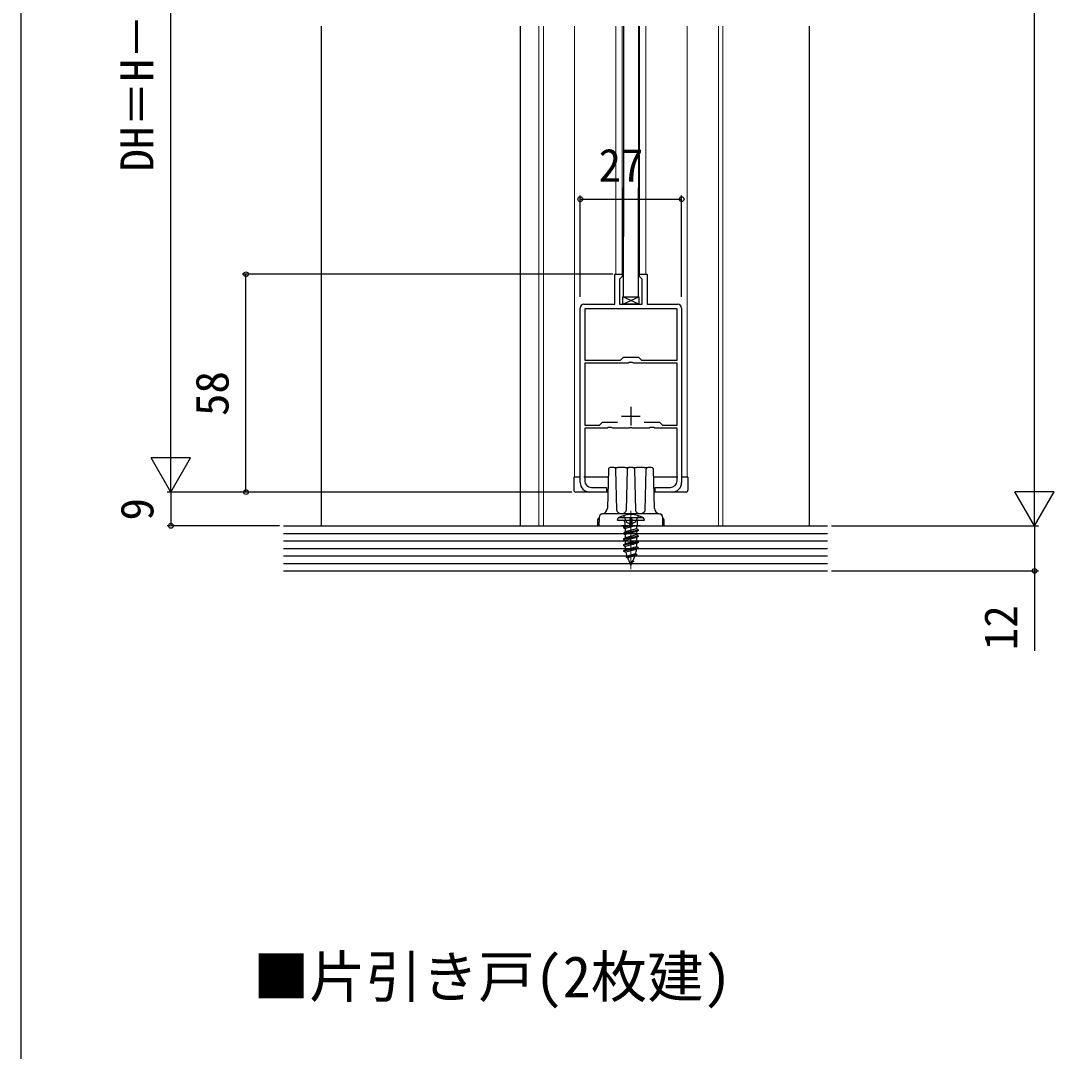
# Model space of a CAD drawing. Units: millimetres, scale not verified. Extents: x -525 to 525, y -786 to 782.
# Drawn here: x -525 to -249.8, y -7.7 to 266.7 of the extents above; entities that cross this region are included whole.
import ezdxf
from ezdxf.enums import TextEntityAlignment as Align

# ---------------------------------------------------------------- set-up
doc = ezdxf.new("R2010")
doc.units = ezdxf.units.MM
doc.header["$LTSCALE"] = 4
for name, color, linetype in [('0-1_USER1', 3, 'Continuous'), ('0-2_YKK_11', 7, 'Continuous'), ('0-4_YKK_13', 4, 'Continuous'), ('0-6_YKK_D', 6, 'Continuous'), ('0-7_YKK_ZWAK', 7, 'Continuous'), ('0-8_YSS_K', 3, 'Continuous'), ('0-9_YSS_KE', 3, 'Continuous')]:
    doc.layers.add(name, color=color, linetype=linetype)
doc.layers.add('0-3_YKK_12', color=2, linetype='Continuous', lineweight=18)
doc.styles.add('ＭＳ ゴシック', font='')
doc.styles.get('ＭＳ ゴシック').set_extended_font_data('MS Gothic')

msp = doc.modelspace()

# ---------------------------------------------------------------- linework, layer by layer
at = {"layer": '0-2_YKK_11'}
for p, q in [((-376.001, 143.701), (-376.001, 190.201)), ((-349.001, 190.201), (-349.001, 143.701)), ((-362.501, 163.901), (-362.501, 158.901)), ((-365.001, 161.401), (-360.001, 161.401))]:
    msp.add_line(p, q, dxfattribs=at)
for points in [[(-375.001, 191.201), (-366.801, 191.201), (-366.801, 199.201), (-364.801, 199.201), (-364.801, 198.601), (-365.001, 198.401), (-365.501, 197.901), (-365.501, 191.201), (-359.501, 191.201), (-359.501, 197.901), (-360.001, 198.401), (-360.201, 198.601), (-360.201, 199.201), (-358.201, 199.201), (-358.201, 191.201), (-350.001, 191.201)], [(-358.968, 159.801), (-354.901, 159.801), (-354.101, 159.001), (-350.201, 159.001), (-350.201, 175.501), (-361.759, 175.501), (-362.037, 175.689), (-362.964, 175.689), (-363.243, 175.501), (-374.801, 175.501), (-374.801, 159.001), (-370.901, 159.001), (-370.101, 159.801), (-366.034, 159.801)], [(-350.201, 144.201), (-350.201, 158.201), (-356.159, 158.201), (-356.437, 158.389), (-357.364, 158.389), (-357.643, 158.201), (-362.043, 158.201), (-362.226, 158.321), (-362.776, 158.321), (-362.959, 158.201), (-367.359, 158.201), (-367.637, 158.389), (-368.564, 158.389), (-368.843, 158.201), (-374.801, 158.201), (-374.801, 144.201)], [(-373.001, 142.401), (-369.001, 142.401), (-369.001, 141.201), (-373.501, 141.201)], [(-351.501, 141.201), (-356.001, 141.201), (-356.001, 142.401), (-352.001, 142.401)]]:
    msp.add_lwpolyline(points, dxfattribs=at)
msp.add_lwpolyline([(-350.201, 190.001), (-374.801, 190.001), (-374.801, 176.301), (-365.301, 176.301), (-364.501, 177.101), (-360.501, 177.101), (-359.701, 176.301), (-350.201, 176.301)], close=True, dxfattribs=at)
for centre, radius, start, end in [((-375.001, 190.201), 1, 90.00001, 179.99999), ((-350.001, 190.201), 1, 0.00001, 89.99999), ((-373.501, 143.701), 2.5, 180.00001, 269.99999), ((-373.001, 144.201), 1.8, 180.00001, 269.99999), ((-352.001, 144.201), 1.8, 270.00001, 359.99999), ((-351.501, 143.701), 2.5, 270.00001, 359.99999)]:
    msp.add_arc(centre, radius, start, end, dxfattribs=at)
at = {"layer": '0-3_YKK_12'}
for p, q in [((-387.002, 132.2), (-387.002, 265.227)), ((-385.802, 132.2), (-385.802, 265.227)), ((-377.501, 265.227), (-377.501, 209.432)), ((-366.501, 265.227), (-366.501, 199.16)), ((-364.801, 265.227), (-364.801, 198.651)), ((-360.201, 265.227), (-360.201, 198.701)), ((-358.501, 265.227), (-358.501, 199.16)), ((-347.501, 265.227), (-347.501, 145.201)), ((-339.202, 132.2), (-339.202, 265.227)), ((-338.002, 132.2), (-338.002, 265.227)), ((-377.501, 145.201), (-377.501, 222.201)), ((-377.501, 145.201), (-377.501, 222.201)), ((-347.501, 145.201), (-347.501, 222.201)), ((-362.5, 136.201), (-362.5, 120.701))]:
    msp.add_line(p, q, dxfattribs=at)
at = {"layer": '0-4_YKK_13'}
for p, q in [((-364.501, 265.227), (-364.501, 209.232)), ((-360.501, 265.227), (-360.501, 210.432)), ((-364.501, 193.201), (-364.501, 222.201)), ((-360.501, 193.201), (-360.501, 222.201)), ((-364.652, 191.201), (-360.35, 193.201)), ((-360.35, 191.201), (-364.652, 193.201)), ((-364.501, 193.201), (-360.501, 193.201)), ((-368.512, 147.213), (-368.764, 136.865)), ((-366.988, 147.701), (-365.988, 147.701)), ((-366.223, 136.377), (-366.488, 147.213)), ((-364.011, 147.701), (-365.988, 147.701)), ((-364.011, 147.701), (-363.012, 147.701)), ((-363.512, 147.213), (-363.776, 136.377)), ((-361.988, 147.701), (-363.012, 147.701)), ((-361.988, 147.701), (-360.988, 147.701)), ((-361.223, 136.377), (-361.488, 147.213)), ((-359.011, 147.701), (-360.988, 147.701)), ((-359.011, 147.701), (-358.012, 147.701)), ((-358.512, 147.213), (-358.776, 136.377)), ((-357.487, 147.701), (-358.012, 147.701)), ((-356.988, 147.701), (-357.487, 147.701)), ((-356.235, 136.865), (-356.488, 147.213)), ((-377.701, 145.201), (-377.701, 141.701)), ((-376.001, 145.201), (-377.701, 145.201)), ((-368.561, 145.201), (-375.001, 145.201)), ((-350.001, 145.201), (-356.439, 145.201)), ((-347.301, 145.201), (-349.001, 145.201)), ((-347.301, 145.201), (-347.301, 141.701)), ((-368.658, 141.201), (-377.201, 141.201)), ((-347.801, 141.201), (-356.341, 141.201)), ((-364.5, 134.918), (-363.645, 133.203)), ((-360.5, 134.918), (-361.355, 133.203)), ((-371.3, 132.201), (-371.3, 133.901)), ((-371.3, 132.201), (-371, 132.201)), ((-371, 134.201), (-370.965, 134.201)), ((-370.961, 134.415), (-370.961, 134.421)), ((-366.1, 133.701), (-365.893, 134.351)), ((-366.1, 133.701), (-358.9, 133.701)), ((-359.106, 134.351), (-365.893, 134.351)), ((-362.8, 132.201), (-365.001, 132.201)), ((-364.15, 133.201), (-364.15, 132.111)), ((-363.645, 133.203), (-362.5, 132.594)), ((-361.355, 133.203), (-362.5, 132.594)), ((-362.5, 132.201), (-362.2, 132.201)), ((-362.2, 132.201), (-362.2, 133.901)), ((-359.999, 132.201), (-362.2, 132.201)), ((-360.85, 133.201), (-360.85, 132.111)), ((-359.999, 132.201), (-354, 132.201)), ((-358.9, 133.701), (-359.106, 134.351)), ((-354.038, 134.421), (-354.038, 134.415)), ((-354, 132.201), (-354.038, 134.419)), ((-354.035, 134.201), (-354, 134.201)), ((-354, 132.201), (-353.7, 132.201)), ((-353.7, 133.901), (-353.7, 132.201)), ((-363.317, 132.111), (-364.5, 131.876)), ((-362.814, 132.111), (-364.5, 131.776)), ((-364.5, 131.876), (-364.093, 132.111)), ((-360.5, 131.081), (-364.5, 130.286)), ((-360.5, 130.981), (-364.5, 130.186)), ((-364.5, 130.286), (-364, 130.575)), ((-360.5, 129.491), (-364.5, 128.696)), ((-360.5, 129.391), (-364.5, 128.596)), ((-360.85, 132.111), (-364.15, 132.111)), ((-361.646, 132.111), (-364, 131.488)), ((-364, 131.488), (-364, 130.575)), ((-361, 131.37), (-364, 130.575)), ((-364, 129.898), (-364, 128.985)), ((-361, 129.78), (-364, 128.985)), ((-361, 132.111), (-361, 131.37)), ((-361, 130.693), (-361, 129.78)), ((-364.5, 128.696), (-364, 128.985)), ((-360.5, 127.901), (-364.5, 127.106)), ((-360.5, 127.801), (-364.5, 127.006)), ((-364.5, 127.106), (-364, 127.395)), ((-364, 128.308), (-364, 127.395)), ((-361, 128.19), (-364, 127.395)), ((-364, 126.718), (-364, 125.805)), ((-361, 129.103), (-361, 128.19)), ((-361, 127.513), (-361, 126.6)), ((-360.5, 126.311), (-364.5, 125.516)), ((-360.5, 126.211), (-364.5, 125.416)), ((-364.5, 125.516), (-364, 125.805)), ((-364.5, 125.516), (-364.5, 125.416)), ((-364.5, 125.416), (-363.872, 125.161)), ((-361, 126.6), (-364, 125.805)), ((-361, 125.923), (-363.872, 125.161)), ((-360.96, 124.599), (-363.792, 124.002)), ((-363.792, 123.901), (-360.96, 124.501)), ((-363.792, 124.002), (-363.518, 124.16)), ((-363.792, 124.002), (-363.792, 123.901)), ((-363.792, 123.901), (-363.333, 123.714)), ((-363.518, 124.16), (-363.639, 124.451)), ((-361.244, 124.763), (-363.518, 124.16)), ((-361.46, 124.211), (-363.333, 123.714)), ((-361.46, 124.211), (-362.004, 122.897)), ((-360.96, 124.501), (-361.46, 124.211)), ((-360.96, 124.599), (-361.244, 124.763)), ((-360.5, 126.211), (-361, 125.923)), ((-360.96, 124.599), (-360.96, 124.501)), ((-362.5, 121.701), (-363.333, 123.714)), ((-362.004, 122.897), (-362.645, 122.548)), ((-361.787, 122.796), (-362.645, 122.548)), ((-361.787, 122.716), (-362.645, 122.548)), ((-362.156, 122.531), (-362.645, 122.548)), ((-362.156, 122.531), (-362.5, 121.701)), ((-361.787, 122.716), (-362.156, 122.531)), ((-361.787, 122.796), (-362.006, 122.898)), ((-361.787, 122.796), (-361.787, 122.716))]:
    msp.add_line(p, q, dxfattribs=at)
msp.add_lwpolyline([(-360.35, 193.201), (-360.35, 191.201), (-364.652, 191.201), (-364.652, 193.201)], close=True, dxfattribs=at)
for points in [[(-366.988, 147.701), (-367.512, 147.701), (-368.012, 147.701)], [(-370.016, 135.405), (-370.067, 135.409), (-370.082, 135.412)], [(-355.038, 135.401), (-360.037, 135.401), (-364.962, 135.401), (-369.961, 135.401)], [(-365.224, 135.401), (-365.716, 135.532), (-366.081, 135.888), (-366.223, 136.377)], [(-363.776, 136.377), (-363.918, 135.888), (-364.283, 135.532), (-364.776, 135.401)], [(-360.224, 135.401), (-360.716, 135.532), (-361.081, 135.888), (-361.223, 136.377)], [(-358.776, 136.377), (-358.918, 135.888), (-359.283, 135.532), (-359.776, 135.401)], [(-370.961, 134.419), (-371, 132.201), (-365.001, 132.201)], [(-362.8, 133.901), (-362.8, 132.201), (-362.5, 132.201)], [(-364.5, 131.876), (-364.5, 131.776), (-364, 131.488)], [(-364.5, 130.286), (-364.5, 130.186), (-364, 129.898)], [(-360.5, 130.981), (-361, 130.693), (-364, 129.898)], [(-360.5, 129.391), (-361, 129.103), (-364, 128.308)], [(-360.5, 130.981), (-360.5, 131.081), (-361, 131.37)], [(-360.5, 129.391), (-360.5, 129.491), (-361, 129.78)], [(-364.5, 128.696), (-364.5, 128.596), (-364, 128.308)], [(-364.5, 127.106), (-364.5, 127.006), (-364, 126.718)], [(-360.5, 127.801), (-361, 127.513), (-364, 126.718)], [(-360.5, 127.801), (-360.5, 127.901), (-361, 128.19)], [(-360.5, 126.211), (-360.5, 126.311), (-361, 126.6)]]:
    msp.add_lwpolyline(points, dxfattribs=at)
for centre, radius, start, end in [((-368.012, 147.201), 0.5, 90, 178.60282), ((-366.988, 147.201), 0.5, 1.39718, 90), ((-363.012, 147.201), 0.5, 90, 178.60282), ((-361.988, 147.201), 0.5, 1.39718, 90), ((-358.012, 147.201), 0.5, 90, 178.60282), ((-356.988, 147.201), 0.5, 1.39718, 90), ((-377.201, 141.701), 0.5, 180, 270), ((-347.801, 141.701), 0.5, 270, 0), ((-369.961, 134.42), 1, 96.95525, 179), ((-369.961, 134.401), 1, 90, 179), ((-370.264, 136.901), 1.5, 276.95525, 358.60282), ((-362.5, 128.001), 7.2, 61.87782, 118.12218), ((-354.736, 136.901), 1.5, 181.39718, 263.04475), ((-355.038, 134.401), 1, 1, 90), ((-355.039, 134.42), 1, 1, 83.04475), ((-371, 133.901), 0.3, 90, 180), ((-364.65, 133.201), 0.5, 0, 90), ((-362.5, 133.901), 0.3, 90, 180), ((-362.5, 133.901), 0.3, 0, 90), ((-360.35, 133.201), 0.5, 90, 180), ((-354, 133.901), 0.3, 0, 90), ((-359.019, 126.364), 5, 193.92222, 202.5), ((-365.98, 126.364), 5, 341.3176, 354.93114)]:
    msp.add_arc(centre, radius, start, end, dxfattribs=at)
at = {"layer": '0-6_YKK_D'}
for p, q in [((-255.002, 142.701), (-255.002, 421.7)), ((-485, 151.701), (-485, 387.701)), ((-376.001, 193.2), (-376.001, 220.201)), ((-349.001, 193.2), (-349.001, 220.201)), ((-376.001, 219.201), (-349.001, 219.201)), ((-367.301, 199.201), (-466, 199.201)), ((-465, 141.201), (-465, 199.201)), ((-485, 141.201), (-485, 159.388)), ((-485, 141.201), (-490.25, 150.295)), ((-479.75, 150.295), (-490.25, 150.295)), ((-485, 141.201), (-479.75, 150.295)), ((-255.002, 132.201), (-255.002, 150.388)), ((-378.201, 141.201), (-486, 141.201)), ((-378.201, 141.201), (-486, 141.201)), ((-485, 141.201), (-485, 132.201)), ((-378.201, 141.201), (-466, 141.201)), ((-255.002, 132.201), (-260.252, 141.295)), ((-249.752, 141.295), (-260.252, 141.295)), ((-255.002, 132.201), (-249.752, 141.295)), ((-456.036, 132.201), (-486, 132.201)), ((-309.132, 132.201), (-254.002, 132.201)), ((-309.132, 132.201), (-254.002, 132.201)), ((-309.132, 120.201), (-254.002, 120.201))]:
    msp.add_line(p, q, dxfattribs=at)
msp.add_lwpolyline([(-255.002, 132.201), (-255.002, 120.201), (-255.002, 98.924)], dxfattribs=at)
for centre in [(-376.001, 219.201), (-349.001, 219.201), (-465, 199.201), (-465, 141.201), (-485, 132.201), (-255.002, 120.201)]:
    msp.add_circle(centre, 0.637, dxfattribs=at)
at = {"layer": '0-7_YKK_ZWAK'}
msp.add_line((-525, 744.2), (-525, -785.8), dxfattribs=at)
at = {"layer": '0-8_YSS_K'}
for p, q in [((-445, 265.227), (-445, 132.2)), ((-392.002, 265.227), (-392.002, 132.201)), ((-315.002, 265.227), (-315.002, 132.201)), ((-455.036, 130.201), (-310.132, 130.201)), ((-455.036, 128.201), (-310.132, 128.201)), ((-455.036, 126.201), (-310.132, 126.201)), ((-455.036, 124.201), (-310.132, 124.201)), ((-455.036, 122.201), (-310.132, 122.201))]:
    msp.add_line(p, q, dxfattribs=at)
at = {"layer": '0-9_YSS_KE'}
for p, q in [((-455.036, 132.201), (-310.132, 132.201)), ((-455.036, 120.201), (-310.132, 120.201))]:
    msp.add_line(p, q, dxfattribs=at)

# ---------------------------------------------------------------- texts
at = {"layer": '0-1_USER1', "style": 'ＭＳ ゴシック'}
msp.add_text('■片引き戸(2枚建)', height=11, dxfattribs=at).set_placement((-463.153, 3.331), align=Align.BOTTOM_LEFT)
at = {"layer": '0-6_YKK_D', "style": 'ＭＳ ゴシック'}
for s, p in [('DH＝H－43', (-487, 226.542)), ('58', (-467, 161.44)), ('9', (-487, 133.613)), ('12', (-257.002, 99.083))]:
    msp.add_text(s, height=8.798, rotation=90, dxfattribs=at).set_placement(p, align=Align.BOTTOM_LEFT)
msp.add_text('27', height=8.798, dxfattribs=at).set_placement((-371.126, 221.201), align=Align.BOTTOM_LEFT)

doc.saveas('drawing.dxf')
